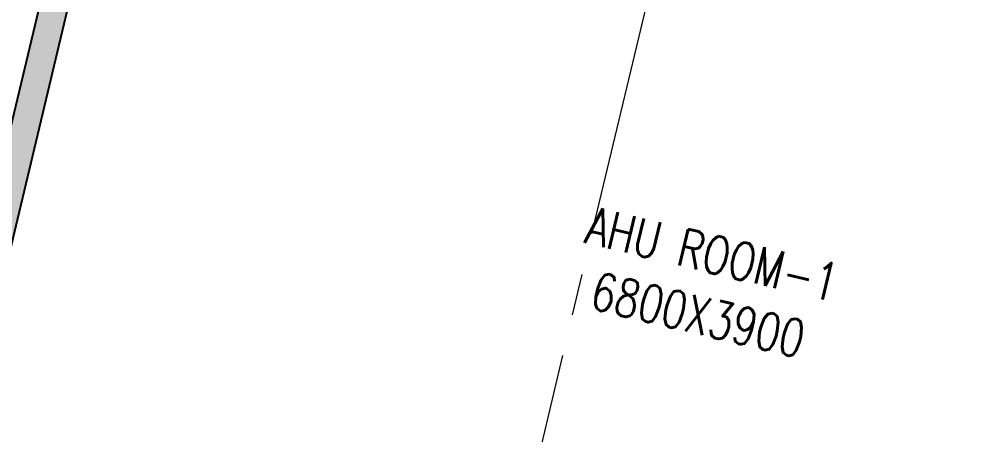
# Model space of a CAD drawing. Header units: millimetres. Extents: x 783817721 to 783927949, y 1443754877 to 1443839643.
# Drawn here: x 783889076 to 783894201, y 1443798837 to 1443801055 of the extents above; entities that cross this region are included whole.
import ezdxf

# ---------------------------------------------------------------- set-up
doc = ezdxf.new("R2010")
doc.units = ezdxf.units.MM
doc.header["$LTSCALE"] = 700
doc.linetypes.add('CENTER2', pattern=[28.575000000000003, 19.05, -3.175, 3.175, -3.175])
for name, color, linetype in [('A-COL', 31, 'CONTINUOUS'), ('A-HATCH', 8, 'CONTINUOUS'), ('A-TAG-RMNAME', 6, 'CONTINUOUS'), ('A-WALL 150', 6, 'CONTINUOUS')]:
    doc.layers.add(name, color=color, linetype=linetype)
doc.layers.add('A-GRID', color=31, linetype='CENTER2', lineweight=5)
doc.styles.add('ROMANS', font='romans.shx')

# ---------------------------------------------------------------- blocks, each defined once
blk = doc.blocks.new('col-2 -15')
at = {"layer": 'A-GRID', "color": 1, "ltscale": 0.1}
blk.add_line((64700.00000065565, -5272.462527275085), (64700.00000065565, 48139.09731292725), dxfattribs=at)

msp = doc.modelspace()

# ---------------------------------------------------------------- hatches: boundary and pattern name
at = {"layer": 'A-HATCH'}
h = msp.add_hatch(dxfattribs=at)
h.set_pattern_fill('CROSS', color=256, scale=9.999999999999995, angle=3.774722192838826e-05, style=0)
h.set_pattern_definition([(346.5826028830893, (783888814.2766608, 1443798714.851827), (76.50154433363684, 47.03204986568832), [31.74999999999999, -95.24999999999996]), (76.58260288308942, (783888826.0346733, 1443798695.726441), (-47.03204986568832, 76.50154433363684), [31.74999999999999, -95.24999999999997])])
h.paths.add_polyline_path([(783892818.077288, 1443801923.40658), (783892783.2708945, 1443801777.500738), (783893220.9883484, 1443801673.081576), (783893255.7947415, 1443801818.987418)])
h.paths.add_polyline_path([(783887923.6129043, 1443795843.174771), (783888065.5219359, 1443795809.321832), (783888262.7581644, 1443796636.121605), (783888120.8491327, 1443796669.974544)])
h.paths.add_polyline_path([(783888065.5219358, 1443795809.321832), (783887923.6129045, 1443795843.174771), (783887192.6786433, 1443792779.152067), (783890888.9599955, 1443791897.390101), (783890923.7663887, 1443792043.295943), (783890194.2372426, 1443792217.327894), (783890159.4308496, 1443792071.422055), (783890256.7013515, 1443792048.217808), (783890159.4308498, 1443792071.422055), (783890194.2372425, 1443792217.327894), (783888297.4612997, 1443792669.811006), (783888262.6549069, 1443792523.905167), (783887338.5845692, 1443792744.345657), (783887373.3909615, 1443792890.251496), (783887369.3940673, 1443792891.204971), (783887472.3206549, 1443793322.665662)])
h.paths.add_polyline_path([(783892783.2708945, 1443801777.500738), (783892818.0772883, 1443801923.406581), (783890629.4896523, 1443802445.502479), (783890594.6832588, 1443802299.596636)])
h.paths.add_polyline_path([(783888898.191911, 1443799928.538342), (783889044.0977539, 1443799893.731948), (783889589.3979226, 1443802179.590179), (783889670.6128407, 1443802520.037146), (783889670.6129203, 1443802520.037127), (783889705.4193133, 1443802665.94297), (783889559.513391, 1443802700.749382)])
h.paths.add_polyline_path([(783889044.0977536, 1443799893.731948), (783888898.1919111, 1443799928.538342), (783888120.8491327, 1443796669.974544), (783888262.7581645, 1443796636.121605), (783888754.0444824, 1443798677.849951)])

# ---------------------------------------------------------------- linework, layer by layer
at = {"layer": 'A-WALL 150'}
for p, q in [((783889559.5133909, 1443802700.749381, -1.504559676943845e-08), (783887192.6786432, 1443792779.152067, -1.504569351511285e-08)), ((783889589.3980055, 1443802179.590133), (783887999.9059607, 1443795516.556692, -1.504566648323226e-08))]:
    msp.add_line(p, q, dxfattribs=at)

# ---------------------------------------------------------------- block references
at = {"layer": 'A-COL', "rotation": 346.5826406508676}
msp.add_blockref('col-2 -15', (783823459.138127, 1443790865.826888, -1.504585143858407e-08), dxfattribs=at)

# ---------------------------------------------------------------- texts
at = {"layer": 'A-TAG-RMNAME', "insert": (783890267.9401127, 1443800502.291995, -1.504561549319666e-08), "char_height": 199.9999999999999, "width": 5004.414257640825, "attachment_point": 1, "rotation": 346.58264288945026, "style": 'ROMANS'}
msp.add_mtext('\\pxi-3,l4,qc,t4;{\\W0.75;AHU ROOM-1\\P6800X3900}', dxfattribs=at)

doc.saveas('drawing.dxf')
